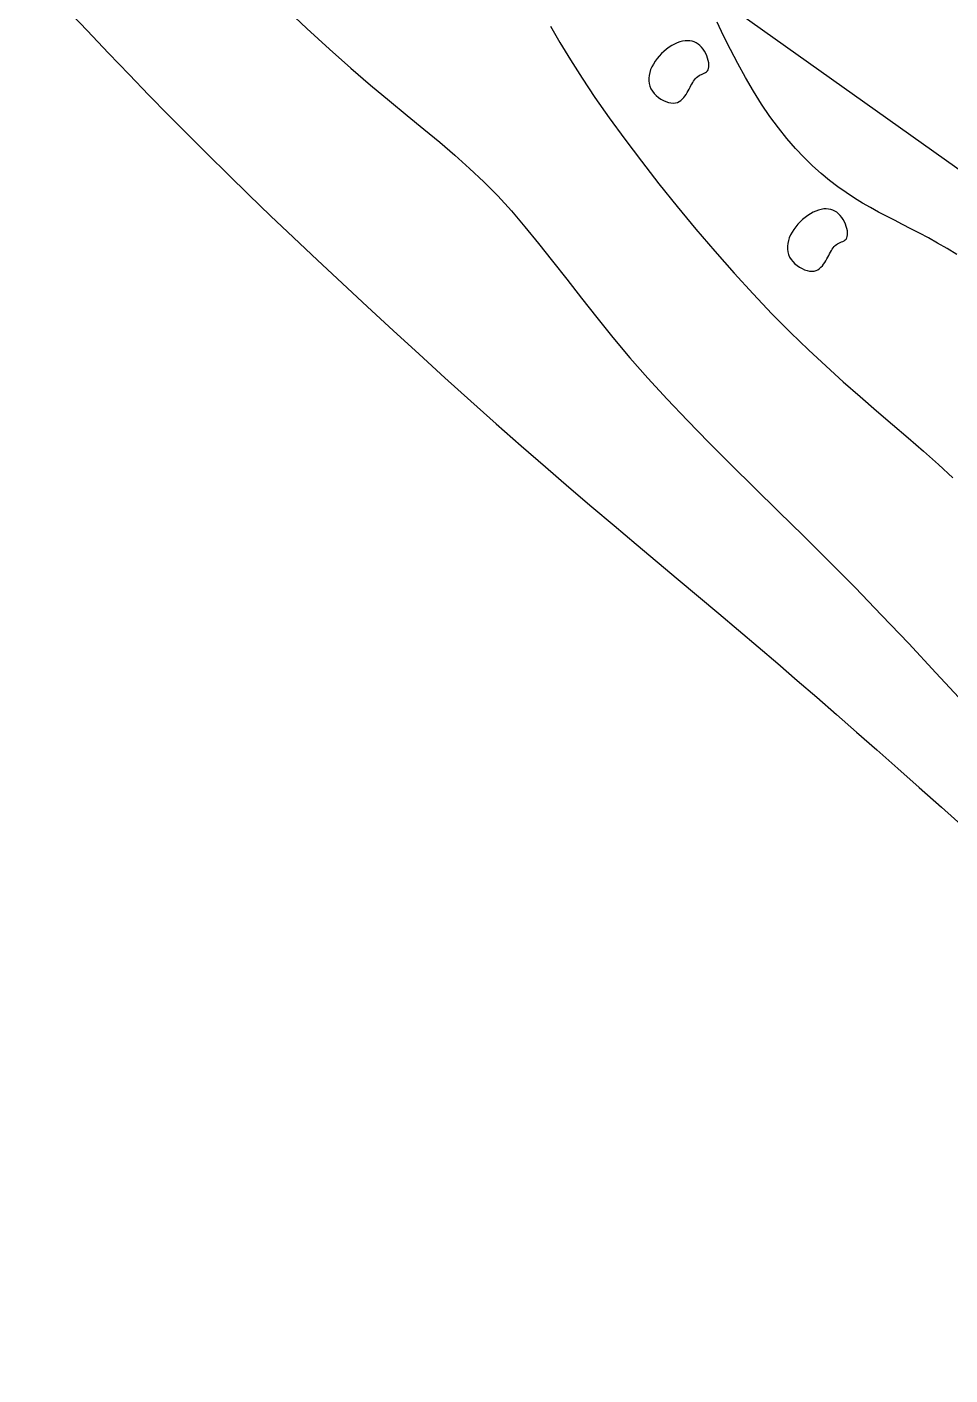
# Model space of a CAD drawing. Header units: millimetres. Extents: x 501029 to 503193, y 1805862 to 1807132.
# Drawn here: x 501838.5 to 501876.4, y 1806644.5 to 1806699.8 of the extents above; entities that cross this region are included whole.
import ezdxf

# ---------------------------------------------------------------- set-up
doc = ezdxf.new("R2010")
doc.units = ezdxf.units.MM
doc.header["$LTSCALE"] = 12
doc.header["$MEASUREMENT"] = 0
for name, color, linetype in [('3', 7, 'CONTINUOUS'), ('DM1', 4, 'CONTINUOUS'), ('DMO', 7, 'CONTINUOUS'), ('KHUNG', 7, 'CONTINUOUS')]:
    doc.layers.add(name, color=color, linetype=linetype)

msp = doc.modelspace()

# ---------------------------------------------------------------- linework, layer by layer
at = {"layer": '3', "color": 1, "linetype": 'Continuous', "flags": 128}
msp.add_lwpolyline([(502734.468, 1805863.404), (502565.854, 1806180.86), (502440.381, 1806356.363), (502262.265, 1806436.523), (502063.939, 1806567.977), (501955.637, 1806637.827), (501772.776, 1806767.939), (501708.223, 1807014.777), (501705.574, 1807125.556)], dxfattribs=at)
at = {"layer": 'DM1'}
for points in [[(501840.056, 1806700.647), (501840.981, 1806699.673), (501841.86, 1806698.752), (501842.704, 1806697.874), (501843.523, 1806697.029), (501844.329, 1806696.207), (501845.13, 1806695.397), (501845.939, 1806694.59), (501846.764, 1806693.775), (501847.618, 1806692.943), (501848.51, 1806692.083), (501849.448, 1806691.187), (501850.427, 1806690.262), (501851.439, 1806689.313), (501852.476, 1806688.348), (501853.531, 1806687.376), (501854.595, 1806686.403), (501855.66, 1806685.436), (501856.719, 1806684.484), (501857.763, 1806683.554), (501858.786, 1806682.653), (501859.779, 1806681.786), (501860.745, 1806680.954), (501861.684, 1806680.151), (501862.6, 1806679.375), (501863.493, 1806678.622), (501864.366, 1806677.889), (501865.222, 1806677.172), (501866.062, 1806676.469), (501866.888, 1806675.775), (501867.702, 1806675.088), (501868.507, 1806674.404), (501869.307, 1806673.72), (501870.105, 1806673.032), (501870.906, 1806672.337), (501871.715, 1806671.632), (501872.535, 1806670.912), (501873.371, 1806670.176), (501874.227, 1806669.419), (501875.107, 1806668.638), (501876.015, 1806667.829), (501876.955, 1806666.991)], [(501849.025, 1806700.676), (501850.001, 1806699.756), (501850.926, 1806698.908), (501851.795, 1806698.137), (501852.611, 1806697.437), (501853.379, 1806696.795), (501854.104, 1806696.199), (501854.791, 1806695.636), (501855.444, 1806695.094), (501856.069, 1806694.562), (501856.67, 1806694.027), (501857.253, 1806693.476), (501857.822, 1806692.898), (501858.382, 1806692.282), (501858.939, 1806691.63), (501859.499, 1806690.943), (501860.068, 1806690.225), (501860.65, 1806689.478), (501861.253, 1806688.706), (501861.882, 1806687.911), (501862.542, 1806687.096), (501863.24, 1806686.263), (501863.981, 1806685.416), (501864.769, 1806684.556), (501865.603, 1806683.681), (501866.481, 1806682.787), (501867.398, 1806681.87), (501868.351, 1806680.928), (501869.339, 1806679.957), (501870.357, 1806678.953), (501871.403, 1806677.913), (501872.473, 1806676.833), (501873.565, 1806675.71), (501874.674, 1806674.543), (501875.794, 1806673.344), (501876.917, 1806672.129)], [(501876.653, 1806690.491), (501876.248, 1806690.736), (501875.857, 1806690.964), (501875.481, 1806691.174), (501875.118, 1806691.368), (501874.767, 1806691.551), (501874.425, 1806691.725), (501874.09, 1806691.895), (501873.761, 1806692.064), (501873.434, 1806692.236), (501873.108, 1806692.415), (501872.781, 1806692.604), (501872.45, 1806692.808), (501872.114, 1806693.03), (501871.774, 1806693.271), (501871.43, 1806693.534), (501871.083, 1806693.821), (501870.734, 1806694.134), (501870.384, 1806694.475), (501870.033, 1806694.845), (501869.683, 1806695.247), (501869.334, 1806695.682), (501868.987, 1806696.153), (501868.643, 1806696.66), (501868.305, 1806697.196), (501867.977, 1806697.753), (501867.662, 1806698.322), (501867.363, 1806698.897), (501867.083, 1806699.467), (501866.826, 1806700.026)]]:
    msp.add_lwpolyline(points, dxfattribs=at)
at = {"layer": 'DMO'}
msp.add_lwpolyline([(501859.983, 1806699.855), (501860.372, 1806699.184), (501860.803, 1806698.476), (501861.28, 1806697.729), (501861.811, 1806696.938), (501862.397, 1806696.1), (501863.036, 1806695.224), (501863.717, 1806694.319), (501864.435, 1806693.397), (501865.181, 1806692.467), (501865.948, 1806691.539), (501866.728, 1806690.625), (501867.513, 1806689.733), (501868.295, 1806688.875), (501869.068, 1806688.061), (501869.824, 1806687.299), (501870.564, 1806686.584), (501871.286, 1806685.912), (501871.991, 1806685.276), (501872.681, 1806684.67), (501873.354, 1806684.088), (501874.011, 1806683.525), (501874.654, 1806682.973), (501875.281, 1806682.428), (501875.893, 1806681.883), (501876.491, 1806681.334)], dxfattribs=at)
at = {"layer": 'KHUNG'}
for points in [[(501866.182, 1806698.99), (501866.114, 1806699.059), (501866.04, 1806699.119), (501865.962, 1806699.169), (501865.879, 1806699.208), (501865.791, 1806699.236), (501865.7, 1806699.254), (501865.604, 1806699.261), (501865.504, 1806699.256), (501865.401, 1806699.24), (501865.295, 1806699.212), (501865.186, 1806699.172), (501865.075, 1806699.121), (501864.963, 1806699.06), (501864.853, 1806698.989), (501864.744, 1806698.91), (501864.639, 1806698.823), (501864.538, 1806698.73), (501864.443, 1806698.63), (501864.355, 1806698.525), (501864.275, 1806698.417), (501864.204, 1806698.305), (501864.144, 1806698.19), (501864.094, 1806698.074), (501864.056, 1806697.957), (501864.03, 1806697.84), (501864.017, 1806697.724), (501864.017, 1806697.61), (501864.031, 1806697.499), (501864.06, 1806697.391), (501864.104, 1806697.287), (501864.163, 1806697.189), (501864.236, 1806697.096), (501864.321, 1806697.011), (501864.414, 1806696.934), (501864.513, 1806696.867), (501864.617, 1806696.809), (501864.722, 1806696.763), (501864.826, 1806696.729), (501864.927, 1806696.709), (501865.022, 1806696.702), (501865.11, 1806696.711), (501865.19, 1806696.733), (501865.264, 1806696.767), (501865.331, 1806696.811), (501865.392, 1806696.864), (501865.448, 1806696.925), (501865.5, 1806696.991), (501865.548, 1806697.061), (501865.592, 1806697.133), (501865.633, 1806697.206), (501865.672, 1806697.279), (501865.709, 1806697.35), (501865.746, 1806697.419), (501865.782, 1806697.485), (501865.818, 1806697.548), (501865.855, 1806697.607), (501865.894, 1806697.662), (501865.934, 1806697.713), (501865.978, 1806697.757), (501866.025, 1806697.796), (501866.076, 1806697.828), (501866.129, 1806697.855), (501866.184, 1806697.88), (501866.238, 1806697.904), (501866.29, 1806697.928), (501866.339, 1806697.955), (501866.383, 1806697.987), (501866.421, 1806698.025), (501866.451, 1806698.071), (501866.472, 1806698.127), (501866.483, 1806698.195), (501866.483, 1806698.273), (501866.474, 1806698.358), (501866.455, 1806698.449), (501866.428, 1806698.544), (501866.393, 1806698.639), (501866.35, 1806698.734), (501866.301, 1806698.825), (501866.244, 1806698.911)], [(501871.867, 1806692.094), (501871.799, 1806692.164), (501871.726, 1806692.223), (501871.648, 1806692.273), (501871.565, 1806692.312), (501871.477, 1806692.341), (501871.385, 1806692.358), (501871.289, 1806692.365), (501871.19, 1806692.36), (501871.087, 1806692.344), (501870.98, 1806692.316), (501870.871, 1806692.276), (501870.76, 1806692.225), (501870.649, 1806692.164), (501870.538, 1806692.094), (501870.43, 1806692.014), (501870.324, 1806691.928), (501870.224, 1806691.834), (501870.128, 1806691.734), (501870.04, 1806691.63), (501869.96, 1806691.521), (501869.89, 1806691.409), (501869.829, 1806691.294), (501869.78, 1806691.178), (501869.742, 1806691.061), (501869.716, 1806690.945), (501869.702, 1806690.829), (501869.702, 1806690.715), (501869.716, 1806690.603), (501869.745, 1806690.495), (501869.789, 1806690.391), (501869.849, 1806690.293), (501869.922, 1806690.201), (501870.006, 1806690.116), (501870.099, 1806690.039), (501870.199, 1806689.971), (501870.302, 1806689.914), (501870.407, 1806689.868), (501870.512, 1806689.834), (501870.613, 1806689.813), (501870.708, 1806689.807), (501870.796, 1806689.815), (501870.876, 1806689.837), (501870.949, 1806689.871), (501871.017, 1806689.915), (501871.078, 1806689.969), (501871.134, 1806690.029), (501871.186, 1806690.095), (501871.233, 1806690.165), (501871.277, 1806690.238), (501871.319, 1806690.311), (501871.358, 1806690.383), (501871.395, 1806690.454), (501871.431, 1806690.523), (501871.467, 1806690.589), (501871.504, 1806690.652), (501871.541, 1806690.712), (501871.579, 1806690.767), (501871.62, 1806690.817), (501871.664, 1806690.861), (501871.711, 1806690.9), (501871.761, 1806690.932), (501871.815, 1806690.96), (501871.869, 1806690.984), (501871.923, 1806691.008), (501871.976, 1806691.032), (501872.025, 1806691.059), (501872.069, 1806691.091), (501872.107, 1806691.129), (501872.137, 1806691.175), (501872.158, 1806691.232), (501872.168, 1806691.3), (501872.169, 1806691.377), (501872.159, 1806691.463), (501872.141, 1806691.554), (501872.114, 1806691.648), (501872.079, 1806691.744), (501872.036, 1806691.838), (501871.986, 1806691.93), (501871.93, 1806692.016)]]:
    msp.add_lwpolyline(points, close=True, dxfattribs=at)

doc.saveas('drawing.dxf')
